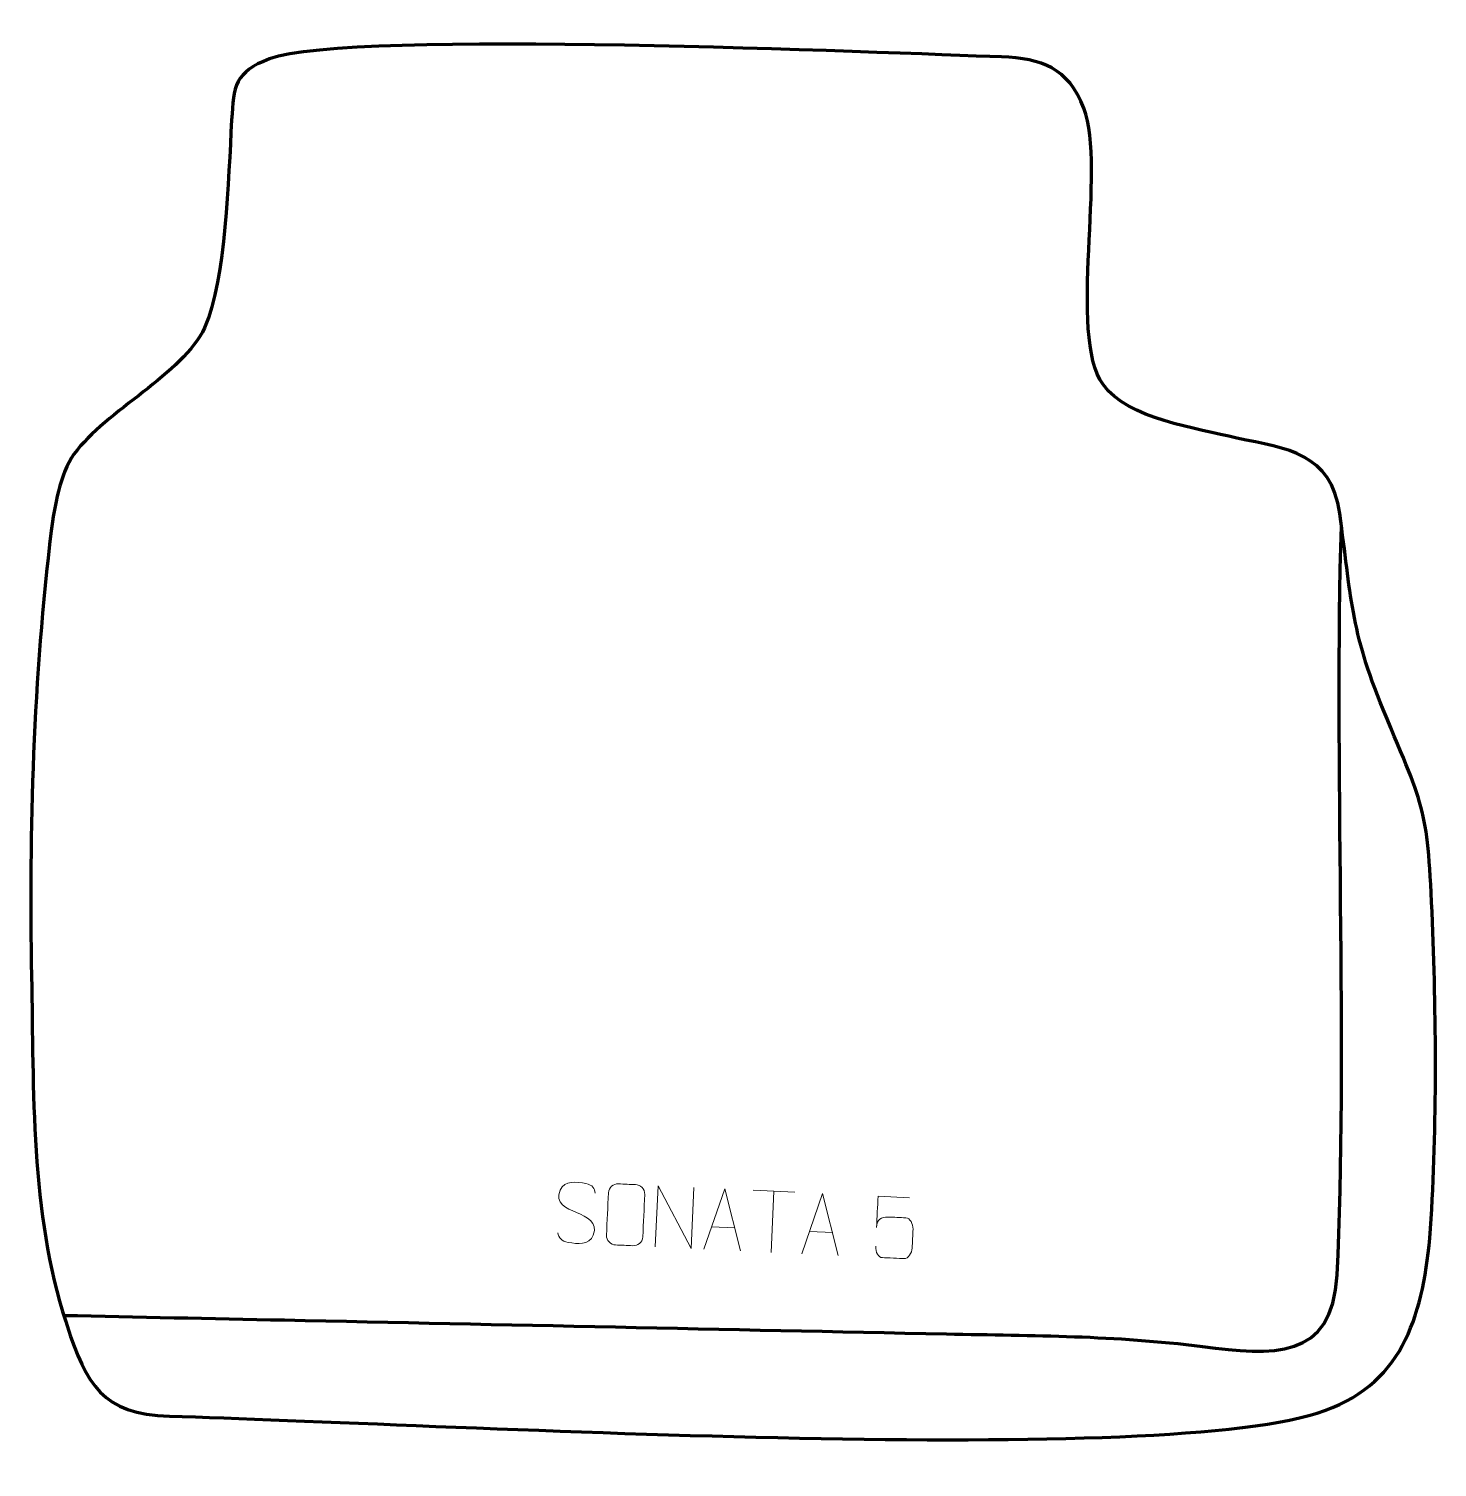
# Model space of a CAD drawing. Header units: millimetres. Extents: x -524 to 51, y 167 to 754.
import ezdxf

# ---------------------------------------------------------------- set-up
doc = ezdxf.new("R2010")
doc.units = ezdxf.units.MM
doc.header["$MEASUREMENT"] = 0
doc.layers.add('layer 2', color=7, linetype='Continuous')
doc.layers.add('layer 3', color=7, linetype='Continuous')

msp = doc.modelspace()

# ---------------------------------------------------------------- linework, layer by layer
at = {"layer": 'layer 2', "color": 142, "lineweight": 158}
msp.add_open_spline([(-509.2699, 228.9084), (-479.2529, 228.2762), (-449.2359, 227.6439), (-419.219, 227.0117), (-419.219, 227.0117), (-329.1679, 225.1152), (-239.1169, 223.2185), (-149.0659, 221.3219), (-149.0659, 221.3219), (-112.8895, 220.6477), (-80.7581, 220.7346), (-44.5658, 216.1977), (-44.5658, 216.1977), (-16.1335, 212.741), (8.484, 210.1439), (10.3646, 245.4322), (10.3646, 245.4322), (14.993, 332.283), (9.0629, 460.5391), (12.1797, 550.8106)], degree=3, knots=[0, 0, 0, 0, 0.16666667, 0.16666667, 0.16666667, 0.16666667, 0.33333333, 0.33333333, 0.33333333, 0.33333333, 0.5, 0.5, 0.5, 0.5, 0.66666667, 0.66666667, 0.66666667, 0.66666667, 1, 1, 1, 1], dxfattribs=at)
at = {"layer": 'layer 2', "color": 250, "lineweight": 9}
for points, knots in [([(-299.9343, 270.8883), (-304.1076, 272.5598), (-308.9244, 274.5878), (-306.6582, 280.0061), (-306.6582, 280.0061), (-304.9588, 284.0695), (-299.7696, 283.4326), (-296.1989, 282.6602), (-296.1989, 282.6602), (-293.3643, 282.0471), (-292.5585, 280.794), (-292.3477, 278.6975)], [0, 0, 0, 0, 0.25, 0.25, 0.25, 0.25, 0.5, 0.5, 0.5, 0.5, 1, 1, 1, 1]), ([(-282.8773, 282.564), (-280.5543, 282.453), (-278.2308, 282.342), (-275.9074, 282.231), (-275.9074, 282.231), (-273.9613, 282.1736), (-272.0433, 280.5887), (-272.133, 278.1526), (-272.133, 278.1526), (-272.4077, 272.4123), (-272.6819, 266.6715), (-272.9558, 260.9304), (-272.9558, 260.9304), (-273.2063, 258.6163), (-274.9522, 257.2184), (-277.098, 257.3102), (-277.098, 257.3102), (-279.4272, 257.4218), (-281.7565, 257.5331), (-284.0853, 257.644), (-284.0853, 257.644), (-286.0132, 257.6306), (-287.8931, 259.6071), (-287.7857, 261.6215), (-287.7857, 261.6215), (-287.5099, 267.385), (-287.2346, 273.1481), (-286.9596, 278.9108), (-286.9596, 278.9108), (-286.8533, 281.0463), (-285.0266, 282.6803), (-282.8773, 282.564)], [0, 0, 0, 0, 0.11111111, 0.11111111, 0.11111111, 0.11111111, 0.22222222, 0.22222222, 0.22222222, 0.22222222, 0.33333333, 0.33333333, 0.33333333, 0.33333333, 0.44444444, 0.44444444, 0.44444444, 0.44444444, 0.55555556, 0.55555556, 0.55555556, 0.55555556, 0.66666667, 0.66666667, 0.66666667, 0.66666667, 0.77777778, 0.77777778, 0.77777778, 0.77777778, 1, 1, 1, 1]), ([(-267.8944, 256.8665), (-267.8944, 256.8665), (-266.7035, 281.7916), (-266.7035, 281.7916), (-266.7035, 281.7916), (-266.7035, 281.7916), (-253.2563, 256.1671), (-253.2563, 256.1671), (-253.2563, 256.1671), (-253.2563, 256.1671), (-252.0654, 281.0922), (-252.0654, 281.0922)], [0, 0, 0, 0, 0.25, 0.25, 0.25, 0.25, 0.5, 0.5, 0.5, 0.5, 1, 1, 1, 1]), ([(-248.0601, 255.9188), (-248.0601, 255.9188), (-239.5067, 280.4922), (-239.5067, 280.4922), (-239.5067, 280.4922), (-239.5067, 280.4922), (-233.1362, 255.2058), (-233.1362, 255.2058)], [0, 0, 0, 0, 0.33333333, 0.33333333, 0.33333333, 0.33333333, 1, 1, 1, 1]), ([(-208.1057, 254.0099), (-208.1057, 254.0099), (-199.5523, 278.5833), (-199.5523, 278.5833), (-199.5523, 278.5833), (-199.5523, 278.5833), (-193.1818, 253.2969), (-193.1818, 253.2969)], [0, 0, 0, 0, 0.33333333, 0.33333333, 0.33333333, 0.33333333, 1, 1, 1, 1]), ([(-164.1003, 276.8674), (-164.1003, 276.8674), (-176.9373, 277.4808), (-176.9373, 277.4808), (-176.9373, 277.4808), (-177.1389, 273.2549), (-177.3408, 269.0289), (-177.543, 264.8025), (-177.543, 264.8025), (-177.3853, 268.1088), (-175.7051, 269.1016), (-172.8933, 269.0279), (-172.8933, 269.0279), (-170.4566, 268.9117), (-168.0198, 268.7953), (-165.5834, 268.6786), (-165.5834, 268.6786), (-163.9352, 268.6066), (-162.5755, 266.1585), (-162.6458, 264.0907), (-162.6458, 264.0907), (-162.7695, 261.5064), (-162.893, 258.9217), (-163.0162, 256.337), (-163.0162, 256.337), (-163.0637, 254.3776), (-164.6775, 252.0157), (-166.3044, 252.0349), (-166.3044, 252.0349), (-168.2587, 252.1285), (-173.148, 252.3621), (-175.1029, 252.4552), (-175.1029, 252.4552), (-176.9467, 252.5345), (-177.9587, 254.5498), (-177.8578, 257.0991)], [0, 0, 0, 0, 0.1, 0.1, 0.1, 0.1, 0.2, 0.2, 0.2, 0.2, 0.3, 0.3, 0.3, 0.3, 0.4, 0.4, 0.4, 0.4, 0.5, 0.5, 0.5, 0.5, 0.6, 0.6, 0.6, 0.6, 0.7, 0.7, 0.7, 0.7, 0.8, 0.8, 0.8, 0.8, 1, 1, 1, 1]), ([(-299.9343, 270.8882), (-295.9989, 269.0516), (-291.0652, 266.9254), (-293.153, 261.6588), (-293.153, 261.6588), (-294.8147, 257.4669), (-299.7076, 257.9577), (-303.4031, 258.6896), (-303.4031, 258.6896), (-306.1304, 259.2301), (-307.292, 260.5005), (-307.5687, 262.6283)], [0, 0, 0, 0, 0.25, 0.25, 0.25, 0.25, 0.5, 0.5, 0.5, 0.5, 1, 1, 1, 1])]:
    msp.add_open_spline(points, degree=3, knots=knots, dxfattribs=at)
for points in [[(-227.9152, 279.9148), (-227.9152, 279.9148), (-210.9474, 279.1041), (-210.9474, 279.1041)], [(-220.6208, 254.6079), (-220.6208, 254.6079), (-219.43, 279.533), (-219.43, 279.533)], [(-244.8992, 265.0278), (-244.8992, 265.0278), (-235.4143, 264.5746), (-235.4143, 264.5746)], [(-204.9448, 263.1189), (-204.9448, 263.1189), (-195.4599, 262.6657), (-195.4599, 262.6657)]]:
    msp.add_open_spline(points, degree=3, dxfattribs=at)
at = {"layer": 'layer 3', "color": 242, "lineweight": 158}
msp.add_open_spline([(-126.63, 742.323), (-110.0524, 741.6451), (-99.3192, 737.9711), (-92.9548, 721.3439), (-92.9548, 721.3439), (-83.6281, 696.9777), (-99.5636, 628.8797), (-85.1257, 608.6778), (-85.1257, 608.6778), (-75.0587, 594.5916), (-46.8622, 590.7681), (-30.5569, 586.822), (-30.5569, 586.822), (-9.8038, 582.3578), (7.9169, 580.9462), (11.4798, 556.0046), (11.4798, 556.0046), (16.0765, 522.7219), (15.7662, 508.5754), (29.1823, 476.059), (29.1823, 476.059), (46.8706, 433.77), (47.2344, 436.0478), (49.3181, 389.3191), (49.3181, 389.3191), (50.9346, 347.6909), (51.2591, 301.9258), (48.2673, 260.4289), (48.2673, 260.4289), (44.9492, 227.6122), (36.8672, 199.8982), (2.2816, 189.036), (2.2816, 189.036), (-68.0618, 166.9436), (-358.396, 184.8666), (-466.1415, 187.7517), (-466.1415, 187.7517), (-493.4366, 188.4826), (-500.0846, 200.7746), (-507.9144, 224.6909), (-507.9144, 224.6909), (-507.9144, 224.6909), (-508.4609, 226.3605), (-508.4609, 226.3605), (-508.4609, 226.3605), (-522.8103, 270.4907), (-521.5331, 321.0857), (-522.4083, 367.2163), (-522.4083, 367.2163), (-523.5301, 426.3478), (-521.6218, 490.0703), (-514.3614, 548.9642), (-514.3614, 548.9642), (-513.0367, 558.6385), (-510.8194, 572.1871), (-505.1186, 580.2917), (-505.1186, 580.2917), (-491.7868, 598.0181), (-460.7819, 613.0956), (-451.7759, 631.725), (-451.7759, 631.725), (-442.923, 652.6464), (-442.1647, 692.21), (-440.7383, 716.4888), (-440.7383, 716.4888), (-439.9101, 730.5857), (-439.5156, 736.0827), (-425.2557, 741.4977), (-425.2557, 741.4977), (-392.856, 753.8014), (-171.1076, 743.7817), (-126.63, 742.323)], degree=3, knots=[0, 0, 0, 0, 0.05263158, 0.05263158, 0.05263158, 0.05263158, 0.10526316, 0.10526316, 0.10526316, 0.10526316, 0.15789474, 0.15789474, 0.15789474, 0.15789474, 0.21052632, 0.21052632, 0.21052632, 0.21052632, 0.26315789, 0.26315789, 0.26315789, 0.26315789, 0.31578947, 0.31578947, 0.31578947, 0.31578947, 0.36842105, 0.36842105, 0.36842105, 0.36842105, 0.42105263, 0.42105263, 0.42105263, 0.42105263, 0.47368421, 0.47368421, 0.47368421, 0.47368421, 0.52631579, 0.52631579, 0.52631579, 0.52631579, 0.57894737, 0.57894737, 0.57894737, 0.57894737, 0.63157895, 0.63157895, 0.63157895, 0.63157895, 0.68421053, 0.68421053, 0.68421053, 0.68421053, 0.73684211, 0.73684211, 0.73684211, 0.73684211, 0.78947368, 0.78947368, 0.78947368, 0.78947368, 0.84210526, 0.84210526, 0.84210526, 0.84210526, 0.89473684, 0.89473684, 0.89473684, 0.89473684, 1, 1, 1, 1], dxfattribs=at)

doc.saveas('drawing.dxf')
